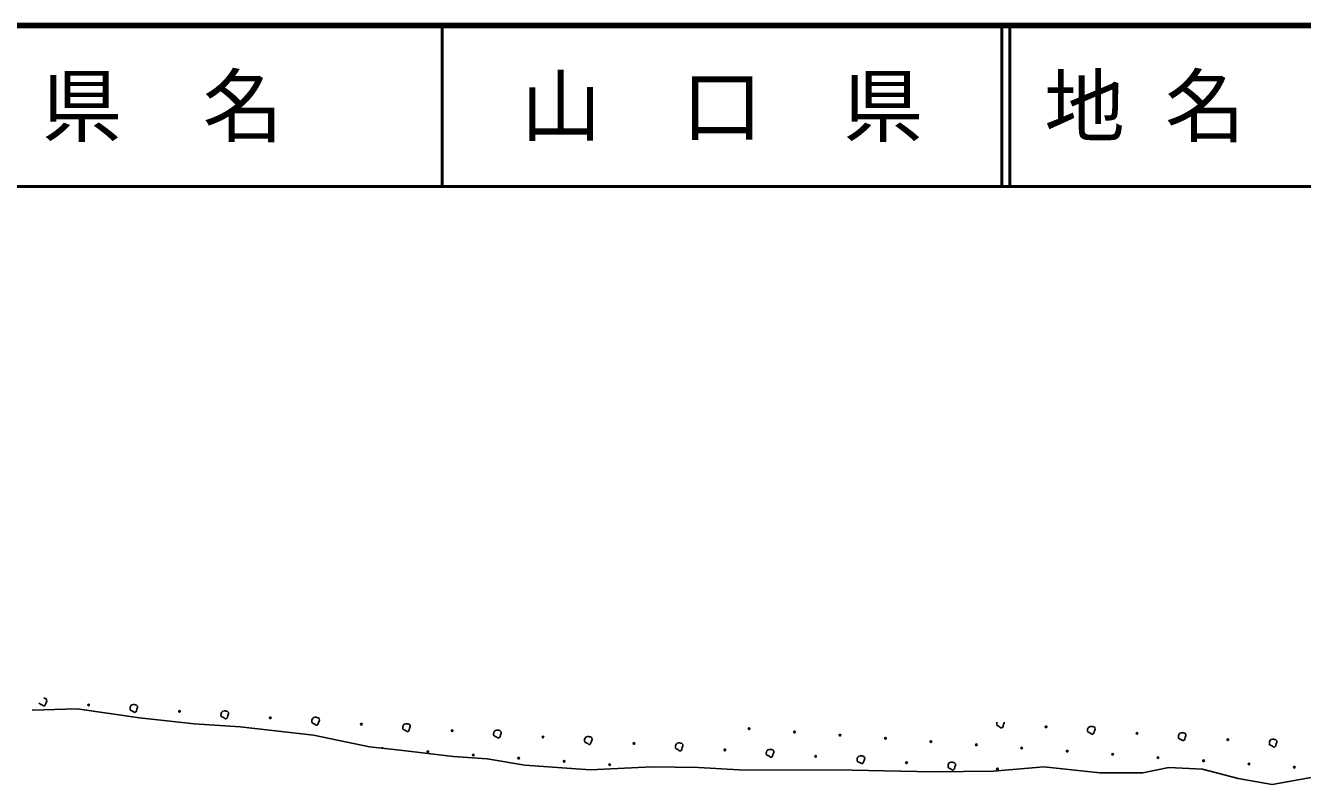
# Model space of a CAD drawing. Units: millimetres, scale not verified. Extents: x 40000 to 680000, y 20000 to 380000.
# Drawn here: x 307127 to 386412, y 332884 to 380000 of the extents above; entities that cross this region are included whole.
import ezdxf
from ezdxf.enums import TextEntityAlignment as Align

# ---------------------------------------------------------------- set-up
doc = ezdxf.new("R2010")
doc.units = ezdxf.units.MM
doc.header["$LTSCALE"] = 1000
for name, color, linetype, lineweight in [('M-BGD', 7, 'Continuous', 25), ('M-TTL', 2, 'Continuous', 140), ('M-TTL-LINE', 7, 'Continuous', 50)]:
    doc.layers.add(name, color=color, linetype=linetype, lineweight=lineweight)
doc.layers.add('M-TTL-TXT', color=7, linetype='Continuous')
doc.styles.add('ＭＳ ゴシック', font='')
doc.styles.get('ＭＳ ゴシック').set_extended_font_data('MS Gothic')

msp = doc.modelspace()

# ---------------------------------------------------------------- linework, layer by layer
at = {"layer": 'M-BGD'}
for p, q in [((307538, 337506), (310325, 337574)), ((310325, 337574), (314199, 337030)), ((314199, 337030), (317598, 336656)), ((317598, 336656), (320453, 336452)), ((320453, 336452), (325014, 335943)), ((325014, 335943), (328481, 335229)), ((328481, 335229), (330554, 334991)), ((330554, 334991), (333681, 334617)), ((333681, 334617), (335788, 334481)), ((335788, 334481), (338133, 334073)), ((338133, 334073), (341025, 333869)), ((341025, 333869), (342214, 333801)), ((342214, 333801), (346021, 333971)), ((346021, 333971), (348909, 333937)), ((348909, 333937), (351425, 333801)), ((351425, 333801), (358460, 333767)), ((367228, 333700), (370355, 333971)), ((370355, 333971), (373822, 333598)), ((376507, 333598), (378107, 333937)), ((378107, 333937), (380214, 333835)), ((380214, 333835), (382423, 333258)), ((358460, 333767), (363490, 333666)), ((363490, 333666), (367228, 333700)), ((373822, 333598), (376507, 333598)), ((382423, 333258), (384530, 332884)), ((384530, 332884), (387997, 333496))]:
    msp.add_line(p, q, dxfattribs=at)
for points in [[(308267, 338240), (308295, 338235), (308358, 338223), (308402, 338192), (308436, 338146), (308444, 338067), (308402, 337956), (308373, 337861), (308354, 337807), (308325, 337781), (308289, 337760), (308242, 337758), (308176, 337806), (308126, 337838), (308084, 337858), (308041, 337871), (308006, 337899), (307986, 337919), (307978, 337949)], [(367888, 336757), (367893, 336710), (367851, 336599), (367822, 336504), (367802, 336450), (367774, 336424), (367738, 336403), (367691, 336401), (367625, 336449), (367575, 336481), (367533, 336501), (367490, 336514), (367455, 336542), (367435, 336562), (367426, 336595), (367426, 336630)], [(367426, 336630), (367427, 336667), (367432, 336725), (367442, 336748)]]:
    msp.add_lwpolyline(points, dxfattribs=at)
for points in [[(313620, 337589), (313621, 337626), (313626, 337684), (313658, 337755), (313694, 337799), (313732, 337828), (313809, 337848), (313877, 337848), (313937, 337837), (314001, 337825), (314045, 337794), (314079, 337748), (314087, 337670), (314045, 337558), (314016, 337463), (313996, 337409), (313968, 337383), (313932, 337362), (313885, 337360), (313819, 337408), (313769, 337440), (313727, 337460), (313684, 337473), (313649, 337501), (313629, 337521), (313620, 337555)], [(319263, 337191), (319264, 337228), (319268, 337286), (319301, 337357), (319337, 337401), (319375, 337430), (319452, 337450), (319520, 337450), (319580, 337439), (319644, 337427), (319688, 337396), (319722, 337350), (319730, 337272), (319688, 337161), (319658, 337065), (319639, 337011), (319611, 336985), (319575, 336964), (319528, 336962), (319462, 337011), (319412, 337042), (319370, 337062), (319327, 337075), (319292, 337103), (319272, 337123), (319263, 337157)], [(324906, 336793), (324907, 336830), (324911, 336888), (324944, 336959), (324979, 337003), (325017, 337032), (325094, 337052), (325163, 337052), (325223, 337041), (325287, 337030), (325330, 336998), (325365, 336952), (325373, 336874), (325331, 336763), (325301, 336667), (325282, 336613), (325253, 336587), (325217, 336566), (325171, 336564), (325104, 336613), (325054, 336644), (325013, 336664), (324970, 336677), (324935, 336705), (324915, 336725), (324905, 336759)], [(330549, 336395), (330549, 336432), (330554, 336490), (330587, 336561), (330622, 336606), (330660, 336634), (330737, 336654), (330806, 336654), (330866, 336643), (330930, 336632), (330973, 336600), (331008, 336554), (331015, 336476), (330974, 336365), (330944, 336269), (330925, 336215), (330896, 336189), (330860, 336168), (330814, 336166), (330747, 336215), (330697, 336246), (330655, 336266), (330613, 336279), (330577, 336307), (330558, 336327), (330548, 336361)], [(336192, 335997), (336192, 336034), (336197, 336092), (336229, 336164), (336265, 336208), (336303, 336236), (336380, 336256), (336449, 336257), (336509, 336245), (336572, 336234), (336616, 336202), (336651, 336156), (336658, 336078), (336617, 335967), (336587, 335871), (336568, 335817), (336539, 335791), (336503, 335770), (336456, 335768), (336390, 335817), (336340, 335848), (336298, 335868), (336255, 335881), (336220, 335910), (336201, 335929), (336191, 335963)], [(373069, 336232), (373070, 336269), (373074, 336327), (373107, 336398), (373143, 336442), (373181, 336471), (373258, 336491), (373326, 336491), (373386, 336480), (373450, 336468), (373494, 336437), (373528, 336391), (373536, 336312), (373494, 336201), (373464, 336106), (373445, 336052), (373417, 336026), (373381, 336005), (373334, 336003), (373267, 336051), (373217, 336083), (373176, 336103), (373133, 336116), (373098, 336144), (373078, 336164), (373069, 336197)], [(341834, 335600), (341835, 335636), (341840, 335694), (341872, 335766), (341908, 335810), (341946, 335838), (342023, 335858), (342092, 335859), (342152, 335847), (342215, 335836), (342259, 335804), (342294, 335759), (342301, 335680), (342259, 335569), (342230, 335473), (342211, 335419), (342182, 335393), (342146, 335372), (342099, 335370), (342033, 335419), (341983, 335450), (341941, 335470), (341898, 335483), (341863, 335512), (341844, 335531), (341834, 335565)], [(347477, 335202), (347478, 335238), (347483, 335296), (347515, 335368), (347551, 335412), (347589, 335440), (347666, 335461), (347735, 335461), (347795, 335449), (347858, 335438), (347902, 335407), (347936, 335361), (347944, 335282), (347902, 335171), (347873, 335075), (347853, 335021), (347825, 334995), (347789, 334974), (347742, 334972), (347676, 335021), (347626, 335052), (347584, 335072), (347541, 335085), (347506, 335114), (347486, 335133), (347477, 335167)], [(378712, 335834), (378713, 335871), (378717, 335929), (378750, 336000), (378785, 336044), (378823, 336073), (378900, 336093), (378969, 336093), (379029, 336082), (379093, 336070), (379136, 336039), (379171, 335993), (379179, 335915), (379137, 335804), (379107, 335708), (379088, 335654), (379059, 335628), (379023, 335607), (378977, 335605), (378910, 335654), (378860, 335685), (378819, 335705), (378776, 335718), (378740, 335746), (378721, 335766), (378711, 335800)], [(384355, 335436), (384355, 335473), (384360, 335531), (384393, 335602), (384428, 335646), (384466, 335675), (384543, 335695), (384612, 335695), (384672, 335684), (384735, 335673), (384779, 335641), (384814, 335595), (384821, 335517), (384780, 335406), (384750, 335310), (384731, 335256), (384702, 335230), (384666, 335209), (384619, 335207), (384553, 335256), (384503, 335287), (384461, 335307), (384419, 335320), (384383, 335348), (384364, 335368), (384354, 335402)], [(353120, 334804), (353121, 334840), (353126, 334898), (353158, 334970), (353194, 335014), (353232, 335042), (353309, 335063), (353377, 335063), (353437, 335051), (353501, 335040), (353545, 335009), (353579, 334963), (353587, 334884), (353545, 334773), (353516, 334677), (353496, 334624), (353468, 334597), (353432, 334576), (353385, 334574), (353319, 334623), (353269, 334654), (353227, 334674), (353184, 334687), (353149, 334716), (353129, 334735), (353120, 334769)], [(358763, 334406), (358764, 334442), (358768, 334500), (358801, 334572), (358836, 334616), (358874, 334644), (358951, 334665), (359020, 334665), (359080, 334654), (359144, 334642), (359187, 334611), (359222, 334565), (359230, 334486), (359188, 334375), (359158, 334279), (359139, 334226), (359110, 334199), (359074, 334179), (359028, 334176), (358961, 334225), (358911, 334256), (358870, 334276), (358827, 334290), (358792, 334318), (358772, 334337), (358763, 334371)], [(364406, 334008), (364407, 334044), (364411, 334102), (364444, 334174), (364479, 334218), (364517, 334246), (364594, 334267), (364663, 334267), (364723, 334256), (364787, 334244), (364830, 334213), (364865, 334167), (364872, 334088), (364831, 333977), (364801, 333881), (364782, 333828), (364753, 333801), (364717, 333781), (364671, 333778), (364604, 333827), (364554, 333858), (364512, 333878), (364470, 333892), (364434, 333920), (364415, 333940), (364405, 333973)]]:
    msp.add_lwpolyline(points, close=True, dxfattribs=at)
for centre in [(311045, 337817), (316688, 337419), (322330, 337021), (327973, 336623), (333616, 336225), (352055, 336342), (354876, 336143), (370494, 336460), (339259, 335827), (344902, 335429), (357698, 335944), (360519, 335745), (363341, 335546), (366162, 335347), (376136, 336062), (381779, 335664), (332106, 334914), (334927, 334715), (350545, 335031), (356188, 334633), (368983, 335149), (371805, 334950), (374626, 334751), (377448, 334552), (337749, 334516), (340570, 334317), (343392, 334118), (361830, 334235), (367473, 333837), (380269, 334353), (383090, 334154), (385912, 333955)]:
    msp.add_circle(centre, 49.8, dxfattribs=at)
msp.add_arc((329285, 335113), 49.8, 22.10687, 144.80037, dxfattribs=at)
at = {"layer": 'M-TTL'}
msp.add_line((680000, 380000), (40000, 380000), dxfattribs=at)
at = {"layer": 'M-TTL-LINE'}
for p, q in [((333000, 380000), (333000, 370000)), ((367750, 380000), (367750, 370000)), ((368250, 380000), (368250, 370000)), ((40000, 370000), (680000, 370000))]:
    msp.add_line(p, q, dxfattribs=at)

# ---------------------------------------------------------------- texts
at = {"layer": 'M-TTL-TXT', "style": 'ＭＳ ゴシック'}
for s, p in [('県\u3000名', (315625, 375000)), ('山\u3000口\u3000県', (350375, 375000))]:
    msp.add_text(s, height=3666, dxfattribs=at).set_placement(p, align=Align.MIDDLE_CENTER)
msp.add_text('地 名', height=3666, dxfattribs=at).set_placement((370380, 375000), align=Align.MIDDLE_LEFT)

doc.saveas('drawing.dxf')
